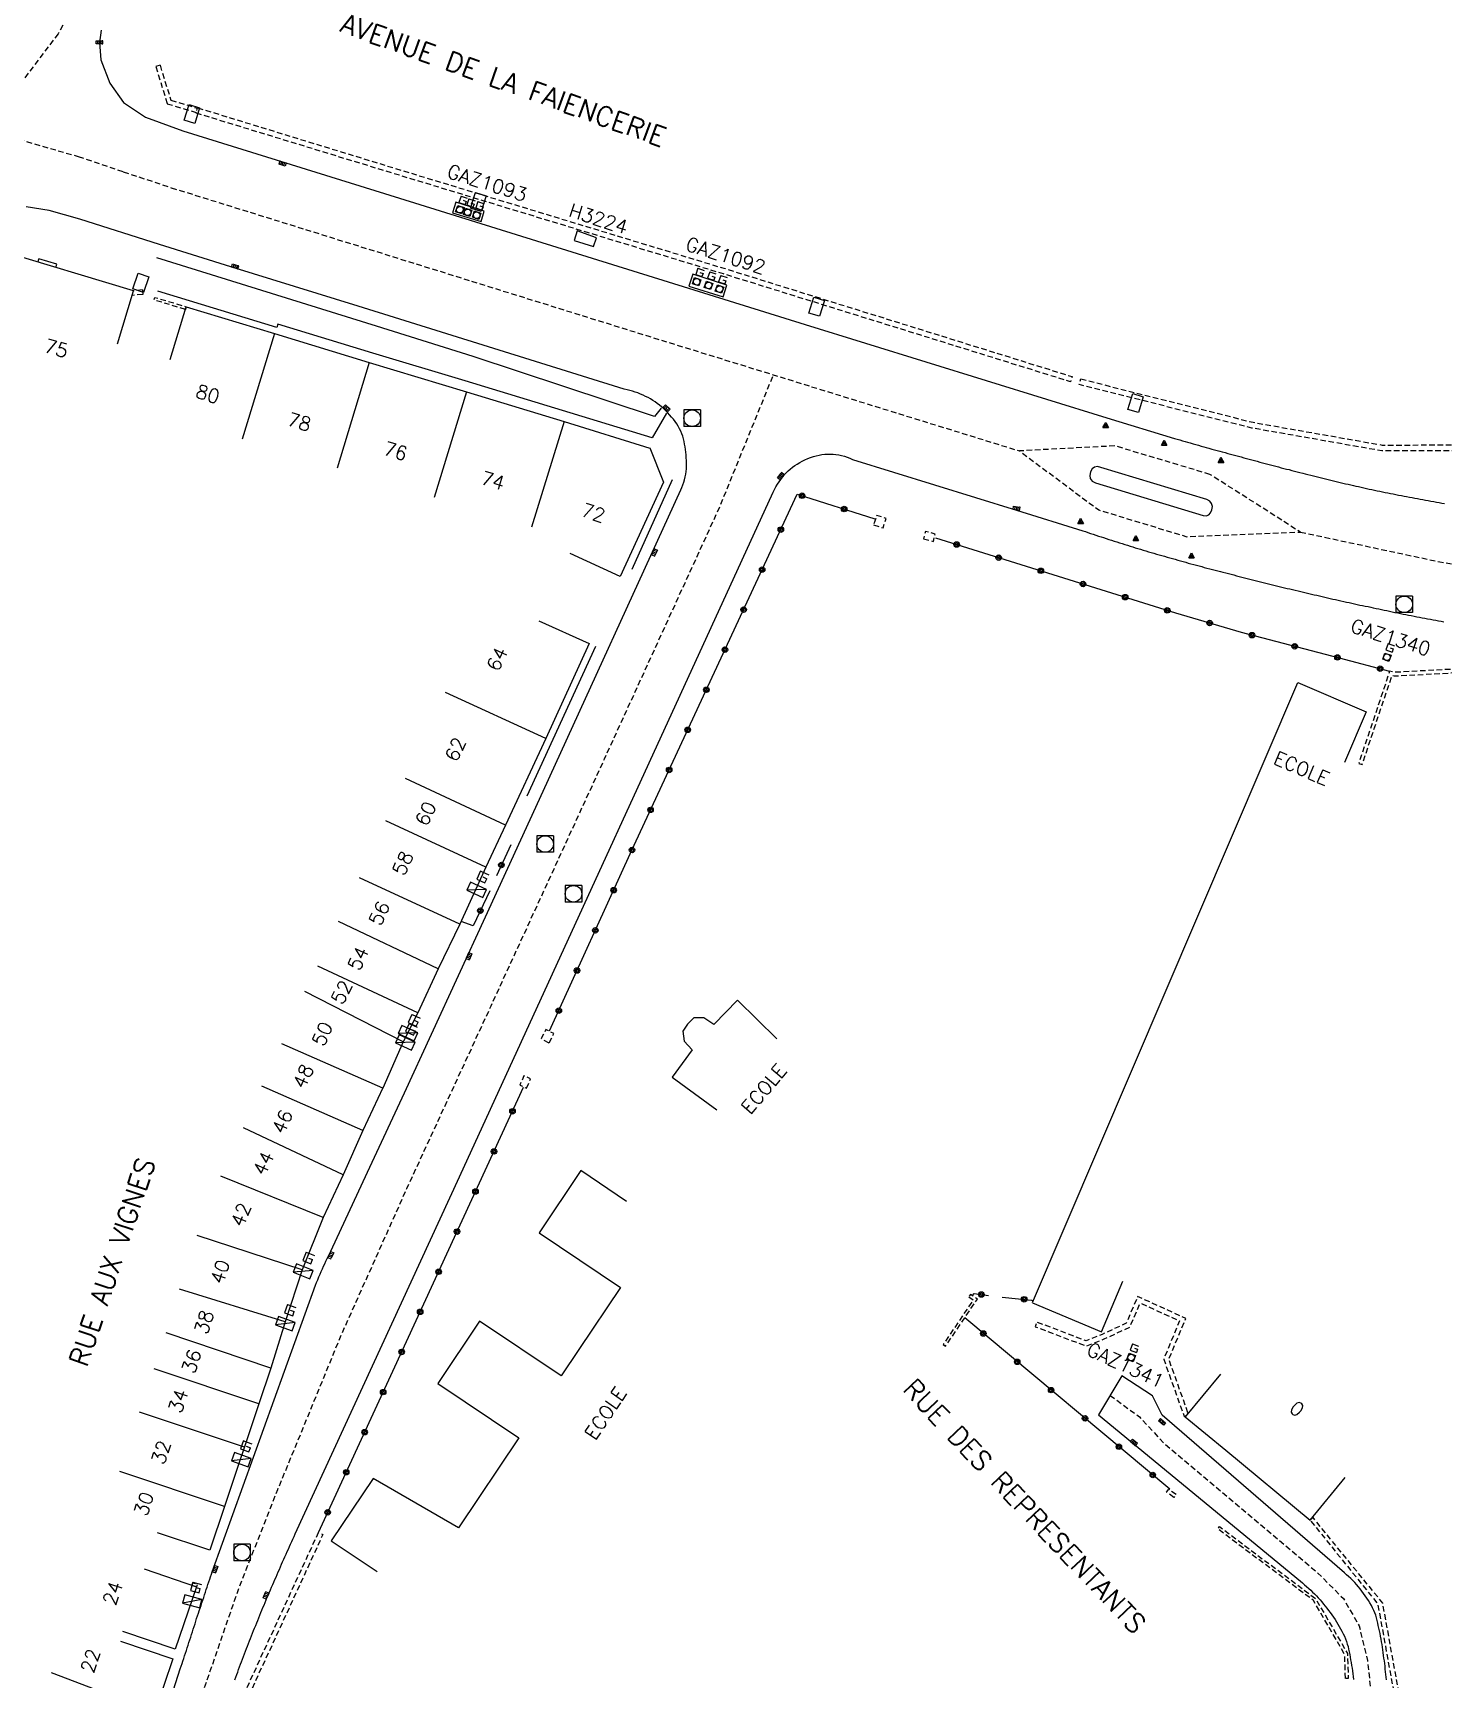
# Model space of a CAD drawing. Header units: millimetres. Extents: x 116000 to 117000, y 126000 to 127000.
# Drawn here: x 116139.2 to 116267, y 126624 to 126773.1 of the extents above; entities that cross this region are included whole.
import ezdxf
from ezdxf.enums import TextEntityAlignment as Align

# ---------------------------------------------------------------- set-up
doc = ezdxf.new("R2010")
doc.units = ezdxf.units.MM
doc.linetypes.add('DASHED', pattern=[0.75, 0.5, -0.25])
doc.layers.get('0').update_dxf_attribs({"linetype": 'CONTINUOUS'})
for name, color, linetype in [('W0001', 6, 'DASHED'), ('W0008', 7, 'CONTINUOUS'), ('W0017', 7, 'CONTINUOUS'), ('W0100', 7, 'CONTINUOUS'), ('W0105', 7, 'CONTINUOUS'), ('W0112', 1, 'DASHED'), ('W0322', 7, 'CONTINUOUS'), ('W0400', 7, 'CONTINUOUS'), ('W0412', 7, 'CONTINUOUS'), ('W0420', 7, 'CONTINUOUS'), ('W0432', 7, 'CONTINUOUS'), ('W0851', 7, 'CONTINUOUS'), ('W0984', 7, 'CONTINUOUS'), ('W0989', 7, 'CONTINUOUS'), ('W0991', 7, 'CONTINUOUS'), ('W1102', 7, 'CONTINUOUS'), ('W1471', 7, 'CONTINUOUS')]:
    doc.layers.add(name, color=color, linetype=linetype)
doc.styles.get("Standard").update_dxf_attribs({"font": 'romans.shx', "width": 0.85})

# ---------------------------------------------------------------- blocks, each defined once
blk = doc.blocks.new('T400')
for p, q in [((-0.15, 0.3), (0.15, 0.3)), ((-0.15, -0.25), (-0.15, 0.3)), ((-0.15, 0.15), (0.15, 0.15)), ((-0.15, 0), (0.15, 0)), ((0.15, 0.3), (0.15, -0.25)), ((-0.15, -0.15), (0.15, -0.15)), ((-0.15, -0.25), (-0.15, -0.3)), ((-0.15, -0.3), (0.15, -0.3)), ((0.15, -0.3), (0.15, -0.25))]:
    blk.add_line(p, q)
blk = doc.blocks.new('T432')
at = {"flags": 128}
for points in [[(-0.4, 2.1), (-0.4, 1.3)], [(-0.39, 2.1), (0.41, 2.1)], [(0, 1.7), (0.4, 1.7)], [(0.4, 1.3), (0.4, 1.7)], [(0.8, 0.8), (-0.8, 0.8)], [(-0.8, 0.8), (-0.8, 0)], [(0.8, 0.8), (-0.8, 0)], [(-0.8, 0), (0.8, 0)], [(-0.4, 1.3), (0.4, 1.3)], [(0.8, 0), (0.8, 0.8)]]:
    blk.add_lwpolyline(points, dxfattribs=at)
blk = doc.blocks.new('T420')
for p, q in [((0.75, 0.75), (-0.75, 0.75)), ((-0.75, 0.75), (-0.75, -0.75)), ((0.75, 0.75), (0.75, -0.75)), ((0.75, -0.75), (-0.75, -0.75))]:
    blk.add_line(p, q)
blk.add_ellipse((0, 0), major_axis=(-0.53, 0.53), ratio=1, start_param=3.926991, end_param=10.210176)
blk = doc.blocks.new('T1471')
at = {"color": 0, "linetype": 'Continuous', "flags": 128}
blk.add_lwpolyline([(-0.75, -0.5), (-0.75, 0.5), (0.75, 0.5), (0.75, -0.5), (-0.75, -0.5)], dxfattribs=at)
blk = doc.blocks.new('T851')
for p, q in [((-0.25, -0.15), (0, 0.32)), ((0, 0.32), (0.25, -0.15)), ((-0.25, -0.15), (0.25, -0.15))]:
    blk.add_line(p, q)
for major_axis in [(-0.106, 0.106), (-0.0354, 0.0354), (-0.0236, 0.0236)]:
    blk.add_ellipse((0, 0), major_axis=major_axis, ratio=1, start_param=3.926991, end_param=10.210176)
blk = doc.blocks.new('t322o')
at = {"color": 0, "linetype": 'Continuous'}
for radius in [0.25, 0.15]:
    blk.add_circle((0, 0), radius, dxfattribs=at)
blk = doc.blocks.new('T412')
for p, q in [((-0.3, 1.2), (0.3, 1.2)), ((-0.3, 1.2), (-0.3, 0.6)), ((-0.3, 0.6), (0.3, 0.6)), ((-0.3, 0.3), (0.3, 0.3)), ((-0.3, -0.3), (-0.3, 0.3)), ((0, 0.9), (0.3, 0.9)), ((0.3, 0.9), (0.3, 0.6)), ((0.3, 0.3), (0.3, -0.3)), ((0.3, -0.3), (-0.3, -0.3))]:
    blk.add_line(p, q)
blk.add_ellipse((0, 0), major_axis=(0.212, 0.212), ratio=1, start_param=5.497787, end_param=11.780972)

msp = doc.modelspace()

# ---------------------------------------------------------------- linework, layer by layer
at = {"layer": 'W0001'}
for points in [[(116044.14, 126801.2), (116054.85, 126795.78), (116072.13, 126787.24), (116089, 126779.82), (116113.68, 126770.77), (116124.94, 126767.21), (116143.33, 126761.92), (116147.4, 126760.54), (116151.75, 126759.09)], [(116145.68, 126780.3), (116141.49, 126773.04), (116125.94, 126752.53)]]:
    msp.add_lwpolyline(points, dxfattribs=at)
at = {"layer": 'W0001', "flags": 128}
for points in [[(116151.75, 126759.09), (116179.72, 126750.39), (116195.02, 126745.63), (116217.58, 126738.65), (116228.59, 126735.25)], [(116124.21, 126567.39), (116137.74, 126590.53), (116144.72, 126602.64), (116148.82, 126609.69), (116153.08, 126618.35), (116157.88, 126632.24), (116161.41, 126641.18), (116167.16, 126655.18), (116173.1, 126668.44), (116180.73, 126684.99), (116191, 126707.35), (116201.49, 126730.29), (116206.3, 126742.14)], [(116254.04, 126727.9), (116266.67, 126725.2), (116276.72, 126723.64), (116290.17, 126721.96), (116306.96, 126719.88), (116316.72, 126718.41), (116324.09, 126716.74)], [(116236.8, 126649.69), (116239.46, 126647.75), (116241.65, 126645.39), (116255.63, 126633.6), (116257.94, 126631.28), (116259.37, 126628.81), (116260.12, 126625.68), (116260.48, 126622.28), (116260.64, 126619.52), (116260.43, 126617), (116260.02, 126610.54), (116260.54, 126606.35), (116261.88, 126599.78), (116260.36, 126596.73), (116257.49, 126592.44), (116254.8, 126587.19), (116240.86, 126561.45), (116230.31, 126541.97), (116217.11, 126517.53)]]:
    msp.add_lwpolyline(points, dxfattribs=at)
msp.add_lwpolyline([(116245.85, 126733.12), (116237.25, 126735.7), (116228.59, 126735.25), (116235.77, 126729.9), (116243.74, 126727.48), (116254.04, 126727.9)], close=True, dxfattribs=at)
at = {"layer": 'W0008'}
for points in [[(116145.39, 126773.35), (116145.24, 126772.26), (116145.38, 126770.68), (116146.17, 126768.57), (116147.41, 126766.8), (116149.43, 126765.48), (116152.8, 126764.23)], [(116150.69, 126753.96), (116143.46, 126756.24), (116140.68, 126757.04), (116138.6, 126757.35)]]:
    msp.add_lwpolyline(points, dxfattribs=at)
at = {"layer": 'W0008', "flags": 128}
for points in [[(116152.8, 126764.23), (116172.43, 126758.14), (116209.19, 126746.7), (116236.51, 126738.25), (116242.63, 126736.38), (116242.87, 126736.31), (116243.11, 126736.24), (116243.35, 126736.17), (116243.59, 126736.1), (116243.83, 126736.04), (116244.07, 126735.97), (116244.32, 126735.9), (116244.56, 126735.83), (116244.8, 126735.76), (116245.04, 126735.69), (116245.28, 126735.63), (116245.52, 126735.56), (116245.76, 126735.49), (116246.01, 126735.42), (116246.25, 126735.36), (116246.49, 126735.29), (116246.73, 126735.22), (116246.97, 126735.16), (116247.22, 126735.09), (116247.46, 126735.02), (116247.7, 126734.96), (116247.94, 126734.89), (116248.18, 126734.83), (116248.43, 126734.76), (116248.67, 126734.7), (116248.91, 126734.63), (116249.15, 126734.57), (116249.39, 126734.5), (116249.64, 126734.44), (116249.88, 126734.37), (116250.12, 126734.31), (116250.36, 126734.24), (116250.61, 126734.18), (116250.85, 126734.11), (116251.09, 126734.05), (116251.33, 126733.99), (116251.58, 126733.92), (116251.82, 126733.86), (116252.06, 126733.8), (116252.3, 126733.73), (116252.55, 126733.67), (116252.79, 126733.61), (116253.03, 126733.55), (116253.28, 126733.48), (116253.52, 126733.42), (116253.76, 126733.36), (116254, 126733.3), (116254.25, 126733.24), (116254.49, 126733.18), (116254.73, 126733.12), (116254.98, 126733.05), (116255.22, 126732.99), (116255.46, 126732.93), (116255.71, 126732.87), (116255.95, 126732.81), (116256.19, 126732.75), (116256.44, 126732.69), (116256.68, 126732.63), (116256.93, 126732.57), (116257.17, 126732.51), (116257.41, 126732.45), (116257.65, 126732.4), (116257.89, 126732.34), (116258.13, 126732.28), (116258.37, 126732.23), (116258.6, 126732.17), (116258.84, 126732.12), (116259.08, 126732.06), (116259.32, 126732.01), (116259.56, 126731.95), (116259.8, 126731.9), (116260.04, 126731.85), (116260.28, 126731.79), (116260.52, 126731.74), (116260.77, 126731.69), (116261.01, 126731.64), (116261.25, 126731.59), (116261.49, 126731.54), (116261.73, 126731.49), (116261.97, 126731.44), (116262.21, 126731.39), (116262.45, 126731.35), (116262.7, 126731.3), (116262.94, 126731.25), (116263.19, 126731.21), (116263.43, 126731.16), (116263.67, 126731.11), (116263.92, 126731.07), (116264.16, 126731.02), (116264.41, 126730.97), (116264.65, 126730.93), (116264.9, 126730.88), (116265.14, 126730.84), (116265.38, 126730.79), (116265.63, 126730.75), (116265.87, 126730.7), (116266.12, 126730.66), (116266.36, 126730.61), (116266.61, 126730.57), (116266.85, 126730.52), (116267.1, 126730.48)], [(116150.7, 126619.11), (116152.57, 126624.91), (116152.65, 126625.15), (116152.73, 126625.39), (116152.8, 126625.63), (116152.88, 126625.87), (116152.96, 126626.11), (116153.04, 126626.35), (116153.12, 126626.59), (116153.19, 126626.83), (116153.27, 126627.07), (116153.35, 126627.31), (116153.43, 126627.55), (116153.51, 126627.79), (116153.58, 126628.03), (116153.66, 126628.27), (116153.74, 126628.51), (116153.82, 126628.75), (116153.9, 126628.99), (116153.98, 126629.23), (116154.05, 126629.47), (116154.13, 126629.71), (116154.21, 126629.95), (116154.29, 126630.19), (116154.37, 126630.43), (116154.45, 126630.67), (116154.53, 126630.91), (116154.61, 126631.15), (116154.69, 126631.39), (116154.76, 126631.63), (116154.84, 126631.87), (116154.92, 126632.1), (116155, 126632.33), (116155.07, 126632.56), (116155.15, 126632.79), (116155.23, 126633.03), (116155.31, 126633.26), (116155.38, 126633.49), (116155.46, 126633.72), (116164.82, 126659.67), (116164.92, 126659.92), (116165.02, 126660.17), (116165.13, 126660.42), (116165.23, 126660.67), (116165.34, 126660.92), (116165.45, 126661.16), (116165.55, 126661.39), (116165.65, 126661.62), (116165.76, 126661.85), (116165.87, 126662.08), (116165.98, 126662.3), (116169.73, 126670.36), (116172.87, 126677.1), (116180.21, 126693.04), (116185.44, 126704.42), (116197.9, 126731.71), (116198, 126731.94), (116198.1, 126732.17), (116198.18, 126732.41), (116198.25, 126732.64), (116198.31, 126732.89), (116198.36, 126733.13), (116198.39, 126733.38), (116198.42, 126733.63), (116198.43, 126733.88), (116198.43, 126734.13), (116198.42, 126734.38), (116198.41, 126734.63), (116198.39, 126734.88), (116198.37, 126735.13), (116198.34, 126735.38), (116198.3, 126735.62), (116198.26, 126735.86), (116198.21, 126736.1), (116198.15, 126736.34), (116198.08, 126736.57), (116198, 126736.8), (116197.9, 126737.03), (116197.8, 126737.26), (116197.68, 126737.48), (116197.54, 126737.69), (116197.4, 126737.91), (116197.24, 126738.12), (116197.07, 126738.32), (116196.9, 126738.52), (116196.73, 126738.71), (116196.55, 126738.89), (116196.36, 126739.06), (116196.17, 126739.23), (116195.98, 126739.39), (116195.78, 126739.54), (116195.58, 126739.69), (116195.37, 126739.83), (116195.16, 126739.96), (116194.94, 126740.08), (116194.72, 126740.19), (116194.49, 126740.3), (116194.26, 126740.4), (116194.03, 126740.5), (116193.79, 126740.58), (116193.54, 126740.66), (116193.29, 126740.73), (116193.04, 126740.79), (116192.78, 126740.85), (116168.67, 126748.35), (116157.14, 126751.93), (116150.69, 126753.96)], [(116196.12, 126739.12), (116195.54, 126738.38), (116179.1, 126743.79), (116170.34, 126746.56), (116150.43, 126752.73)], [(116157.5, 126623.93), (116157.59, 126624.16), (116157.68, 126624.4), (116157.77, 126624.63), (116157.85, 126624.87), (116157.94, 126625.1), (116158.03, 126625.34), (116158.12, 126625.57), (116158.21, 126625.81), (116158.3, 126626.04), (116158.39, 126626.28), (116158.48, 126626.51), (116158.57, 126626.75), (116158.66, 126626.98), (116158.75, 126627.21), (116158.84, 126627.45), (116158.93, 126627.68), (116159.02, 126627.91), (116159.12, 126628.15), (116159.21, 126628.38), (116159.3, 126628.61), (116159.4, 126628.85), (116159.49, 126629.08), (116159.58, 126629.31), (116159.68, 126629.54), (116159.77, 126629.78), (116159.87, 126630.01), (116159.96, 126630.24), (116160.06, 126630.47), (116160.16, 126630.7), (116160.25, 126630.94), (116160.35, 126631.17), (116160.45, 126631.4), (116160.54, 126631.63), (116160.64, 126631.86), (116160.74, 126632.09), (116160.84, 126632.32), (116160.94, 126632.55), (116161.04, 126632.78), (116161.14, 126633.01), (116161.24, 126633.24), (116161.34, 126633.47), (116161.44, 126633.7), (116161.54, 126633.93), (116161.64, 126634.16), (116161.74, 126634.39), (116161.84, 126634.62), (116161.94, 126634.85), (116162.05, 126635.08), (116162.15, 126635.31), (116162.25, 126635.54), (116162.36, 126635.77), (116162.46, 126636), (116162.56, 126636.22), (116162.67, 126636.45), (116162.77, 126636.68), (116162.88, 126636.91), (116162.98, 126637.14), (116177.85, 126669.48), (116206.28, 126731.51), (116206.4, 126731.76), (116206.53, 126732), (116206.66, 126732.23), (116206.81, 126732.45), (116206.96, 126732.67), (116207.12, 126732.87), (116207.28, 126733.07), (116207.46, 126733.26), (116207.64, 126733.43), (116207.83, 126733.6), (116208.03, 126733.77), (116208.24, 126733.92), (116208.46, 126734.06), (116208.68, 126734.2), (116208.92, 126734.32), (116209.16, 126734.44), (116209.41, 126734.55), (116209.66, 126734.65), (116209.92, 126734.74), (116210.18, 126734.81), (116210.44, 126734.87), (116210.7, 126734.92), (116210.95, 126734.95), (116211.21, 126734.96), (116211.46, 126734.96), (116211.72, 126734.95), (116211.97, 126734.93), (116212.22, 126734.88), (116212.48, 126734.83), (116212.73, 126734.76), (116212.98, 126734.68), (116213.23, 126734.58), (116213.48, 126734.47), (116228.31, 126729.89), (116234.32, 126728.02), (116234.56, 126727.94), (116234.79, 126727.86), (116235.03, 126727.78), (116235.27, 126727.7), (116235.51, 126727.62), (116235.74, 126727.54), (116235.98, 126727.46), (116236.22, 126727.39), (116236.46, 126727.31), (116236.7, 126727.23), (116236.94, 126727.16), (116237.17, 126727.08), (116237.41, 126727), (116237.65, 126726.93), (116237.89, 126726.85), (116238.13, 126726.78), (116238.37, 126726.7), (116238.61, 126726.63), (116238.85, 126726.56), (116239.08, 126726.48), (116239.32, 126726.41), (116239.56, 126726.34), (116239.8, 126726.27), (116240.04, 126726.19), (116240.28, 126726.12), (116240.52, 126726.05), (116240.76, 126725.98), (116241, 126725.91), (116241.24, 126725.84), (116241.48, 126725.77), (116241.72, 126725.7), (116241.96, 126725.63), (116242.21, 126725.56), (116242.45, 126725.49), (116242.69, 126725.43), (116242.93, 126725.36), (116243.17, 126725.29), (116243.41, 126725.23), (116243.65, 126725.16), (116243.89, 126725.09), (116244.13, 126725.03), (116244.38, 126724.96), (116244.62, 126724.9), (116244.86, 126724.83), (116245.1, 126724.77), (116245.34, 126724.7), (116245.58, 126724.64), (116245.83, 126724.57), (116246.07, 126724.51), (116246.31, 126724.45), (116246.55, 126724.38), (116246.79, 126724.32), (116247.03, 126724.26), (116247.28, 126724.19), (116247.52, 126724.13), (116247.76, 126724.07), (116248, 126724.01), (116248.24, 126723.94), (116248.49, 126723.88), (116248.73, 126723.82), (116248.97, 126723.76), (116249.21, 126723.7), (116249.46, 126723.63), (116249.7, 126723.57), (116249.94, 126723.51), (116250.18, 126723.45), (116250.43, 126723.39), (116250.67, 126723.33), (116250.91, 126723.27), (116251.15, 126723.21), (116251.4, 126723.15), (116251.64, 126723.09), (116251.88, 126723.03), (116252.12, 126722.97), (116252.37, 126722.91), (116252.61, 126722.86), (116252.85, 126722.8), (116253.1, 126722.74), (116253.34, 126722.68), (116253.58, 126722.62), (116253.83, 126722.56), (116254.07, 126722.51), (116254.31, 126722.45), (116254.56, 126722.39), (116254.8, 126722.34), (116255.04, 126722.28), (116255.29, 126722.22), (116255.53, 126722.17), (116255.77, 126722.11), (116256.02, 126722.05), (116256.26, 126722), (116256.5, 126721.94), (116256.75, 126721.89), (116256.99, 126721.83), (116257.23, 126721.78), (116257.48, 126721.72), (116257.72, 126721.67), (116257.97, 126721.61), (116258.21, 126721.56), (116258.45, 126721.51), (116258.7, 126721.45), (116258.94, 126721.4), (116259.19, 126721.35), (116259.43, 126721.29), (116259.68, 126721.24), (116259.92, 126721.19), (116260.17, 126721.14), (116260.41, 126721.08), (116260.65, 126721.03), (116260.9, 126720.98), (116261.14, 126720.93), (116261.39, 126720.88), (116261.63, 126720.83), (116261.88, 126720.78), (116262.12, 126720.72), (116262.37, 126720.67), (116262.61, 126720.62), (116262.86, 126720.57), (116263.1, 126720.52), (116263.35, 126720.47), (116263.6, 126720.43), (116263.84, 126720.38), (116264.09, 126720.33), (116264.34, 126720.28), (116264.58, 126720.23), (116264.83, 126720.18), (116265.08, 126720.14), (116265.32, 126720.09), (116265.57, 126720.04), (116265.82, 126720), (116266.06, 126719.95), (116266.31, 126719.91), (116266.56, 126719.86), (116266.8, 126719.82), (116267.05, 126719.77)], [(116261.84, 126623.91), (116261.81, 126624.16), (116261.79, 126624.41), (116261.76, 126624.65), (116261.73, 126624.9), (116261.71, 126625.15), (116261.68, 126625.4), (116261.65, 126625.65), (116261.61, 126625.89), (116261.58, 126626.14), (116261.55, 126626.39), (116261.51, 126626.64), (116261.47, 126626.88), (116261.44, 126627.13), (116261.39, 126627.38), (116261.35, 126627.62), (116261.31, 126627.87), (116261.26, 126628.11), (116261.21, 126628.36), (116261.15, 126628.6), (116261.1, 126628.84), (116261.05, 126629.07), (116260.99, 126629.31), (116260.94, 126629.54), (116260.87, 126629.77), (116260.79, 126630), (116260.7, 126630.22), (116260.59, 126630.44), (116260.47, 126630.67), (116260.34, 126630.89), (116260.21, 126631.11), (116260.07, 126631.33), (116259.92, 126631.54), (116259.77, 126631.75), (116259.62, 126631.95), (116259.46, 126632.16), (116259.3, 126632.35), (116259.13, 126632.55), (116258.96, 126632.74), (116258.78, 126632.92), (116258.6, 126633.1), (116258.41, 126633.28), (116258.22, 126633.45), (116258.03, 126633.62), (116241.51, 126647.89), (116240.65, 126649.66), (116237.86, 126651.45), (116235.75, 126647.93), (116254.05, 126632.85), (116254.24, 126632.7), (116254.43, 126632.54), (116254.61, 126632.38), (116254.8, 126632.21), (116254.98, 126632.05), (116255.15, 126631.88), (116255.32, 126631.71), (116255.5, 126631.53), (116255.66, 126631.35), (116255.83, 126631.17), (116255.99, 126630.98), (116256.14, 126630.79), (116256.3, 126630.6), (116256.45, 126630.41), (116256.6, 126630.21), (116256.75, 126630.01), (116256.9, 126629.8), (116257.04, 126629.6), (116257.18, 126629.39), (116257.31, 126629.18), (116257.44, 126628.97), (116257.57, 126628.76), (116257.69, 126628.54), (116257.81, 126628.32), (116257.92, 126628.09), (116258.03, 126627.87), (116258.13, 126627.64), (116258.22, 126627.41), (116258.29, 126627.17), (116258.36, 126626.94), (116258.41, 126626.7), (116258.46, 126626.46), (116258.51, 126626.22), (116258.55, 126625.98), (116258.59, 126625.74), (116258.64, 126625.49), (116258.68, 126625.23), (116258.72, 126624.98), (116258.75, 126624.73), (116258.78, 126624.48), (116258.82, 126624.22), (116258.84, 126623.97)]]:
    msp.add_lwpolyline(points, dxfattribs=at)
for points in [[(116180.1, 126756.97), (116177.54, 126757.78), (116177.24, 126756.83), (116179.82, 126756.04)], [(116202.07, 126750.26), (116199, 126751.26), (116198.64, 126750.16), (116201.76, 126749.2)], [(116245.51, 126729.38), (116245.74, 126729.46), (116245.91, 126729.64), (116246.03, 126729.9), (116246.07, 126730.22), (116246, 126730.49), (116245.83, 126730.7), (116245.56, 126730.86), (116235.97, 126733.76), (116235.66, 126733.84), (116235.4, 126733.79), (116235.19, 126733.63), (116235.03, 126733.35), (116234.96, 126733.02), (116235, 126732.74), (116235.18, 126732.52), (116235.47, 126732.35), (116245.22, 126729.39)]]:
    msp.add_lwpolyline(points, close=True, dxfattribs=at)
at = {"layer": 'W0017', "flags": 128}
for points in [[(116196.62, 126738.66), (116195.32, 126736.42), (116178.39, 126741.61), (116170.01, 126744.11), (116161.4, 126746.72), (116161.3, 126746.44), (116150.53, 126749.73)], [(116193.49, 126724.54), (116197.15, 126732.65)], [(116190.19, 126717.54), (116183.95, 126703.96)]]:
    msp.add_lwpolyline(points, dxfattribs=at)
at = {"layer": 'W0100', "flags": 128}
msp.add_lwpolyline([(116189.99, 126753.76), (116190.27, 126754.56), (116188.52, 126755.17), (116188.25, 126754.32)], close=True, dxfattribs=at)
at = {"layer": 'W0100'}
msp.add_lwpolyline([(116146.89, 126744.96), (116148.33, 126749.74), (116136.08, 126753.42)], dxfattribs=at)
at = {"layer": 'W0100', "flags": 128}
for points in [[(116151.66, 126743.52), (116153.11, 126748.31), (116161.09, 126745.88), (116169.68, 126743.27), (116178.49, 126740.61), (116187.34, 126737.9), (116195.11, 126735.51), (116195.11, 126735.52), (116196.34, 126732.42), (116192.43, 126723.88), (116187.89, 126725.96)], [(116185.05, 126719.87), (116189.6, 126717.79), (116185.67, 126709.2), (116182.04, 126701.36), (116180.26, 126697.53), (116177.88, 126692.39), (116175.94, 126688.32), (116174.09, 126684.34), (116172.76, 126681.72), (116170.92, 126677.53), (116170.93, 126677.54), (116169.1, 126673.68), (116167.33, 126669.66), (116165.51, 126665.8), (116163.6, 126661.07), (116163.6, 126661.07), (116162.06, 126656.35), (116160.76, 126652.17), (116159.68, 126648.94), (116156.57, 126639.63), (116155.25, 126635.66), (116150.51, 126637.24)], [(116229.77, 126658.1), (116253.82, 126714.26), (116260.01, 126711.61), (116258.03, 126707.01)], [(116206.61, 126681.98), (116203.05, 126685.48), (116200.9, 126683.3), (116200, 126683.89), (116199.09, 126683.88), (116198.52, 126683.33), (116198.08, 126682.69), (116198.21, 126681.78), (116198.95, 126681), (116197.14, 126678.51), (116201.19, 126675.57)], [(116193, 126667.27), (116188.85, 126670.06), (116185.07, 126664.43), (116192.45, 126659.47), (116188.67, 126653.85), (116187.06, 126651.46), (116179.68, 126656.42), (116175.89, 126650.78), (116183.25, 126645.84), (116177.78, 126637.7), (116170.03, 126642.16), (116166.24, 126636.53), (116170.39, 126633.73)], [(116229.78, 126658.08), (116236.03, 126655.44), (116237.97, 126660.05)], [(116246.79, 126651.61), (116243.61, 126647.75), (116247.29, 126644.73), (116254.92, 126638.4), (116258.11, 126642.25)], [(116149.3, 126633.97), (116154.03, 126632.35), (116152.1, 126626.69), (116147.37, 126628.31)], [(116147.14, 126627.43), (116151.88, 126625.84), (116150.26, 126621.01), (116148.4, 126616.09), (116147.08, 126616.62), (116142.87, 126609.24), (116138.53, 126611.72)]]:
    msp.add_lwpolyline(points, dxfattribs=at)
at = {"layer": 'W0105'}
for p, q in [((116139.68, 126752.34), (116139.76, 126752.64)), ((116141.37, 126752.16), (116139.76, 126752.64)), ((116141.28, 126751.86), (116141.37, 126752.16))]:
    msp.add_line(p, q, dxfattribs=at)
at = {"layer": 'W0112'}
for p, q in [((116150.73, 126770.18), (116150.35, 126770.07)), ((116149.17, 126749.43), (116148.21, 126749.33)), ((116149.13, 126749.83), (116148.33, 126749.75)), ((116149.13, 126749.83), (116149.17, 126749.43))]:
    msp.add_line(p, q, dxfattribs=at)
for points in [[(116150.35, 126770.07), (116151.39, 126766.7), (116154.01, 126765.9)], [(116150.73, 126770.18), (116151.71, 126767.02), (116154.13, 126766.29)]]:
    msp.add_lwpolyline(points, dxfattribs=at)
at = {"layer": 'W0112', "flags": 128}
for points in [[(116154.14, 126766.33), (116172.02, 126760.85), (116201.93, 126751.76), (116233.37, 126741.98), (116233.22, 126741.51), (116201.78, 126751.28), (116171.88, 126760.38), (116153.99, 126765.85)], [(116153.04, 126748.07), (116150.2, 126748.92), (116150.27, 126749.16), (116153.11, 126748.31)], [(116234.14, 126741.77), (116249.75, 126737.84), (116261.46, 126735.78), (116280.98, 126735.81), (116280.98, 126735.28), (116261.42, 126735.25), (116249.64, 126737.32), (116234.01, 126741.25)], [(116215.38, 126728.56), (116216.23, 126728.27), (116216.52, 126729.12), (116215.67, 126729.41)], [(116219.89, 126727.28), (116220.79, 126727.05), (116220.97, 126727.72), (116220.07, 126727.96)], [(116185.98, 126681.63), (116186.42, 126682.46), (116185.69, 126682.84), (116185.25, 126682.01)], [(116183.93, 126677.53), (116184.3, 126678.37), (116183.7, 126678.64), (116183.33, 126677.8)], [(116224, 126658.62), (116224.41, 126658.35), (116221.68, 126654.3), (116221.9, 126654.15), (116224.78, 126658.42), (116224.15, 126658.84)], [(116243.86, 126648.11), (116242.13, 126652.96), (116243.66, 126656.66), (116239.3, 126658.65), (116238.27, 126656.23), (116236.09, 126655.22), (116234.62, 126654.64), (116230.17, 126656.33), (116230.02, 126655.91), (116234.62, 126654.17), (116236.27, 126654.81), (116238.61, 126655.9), (116239.53, 126658.06), (116243.09, 126656.44), (116241.66, 126652.97), (116243.5, 126647.82), (116243.61, 126647.75)], [(116242.58, 126640.45), (116241.91, 126640.92), (116242.11, 126641.21), (116242.78, 126640.74)], [(116264.81, 126609.75), (116263.29, 126610.69), (116263.13, 126610.81), (116262.98, 126610.93), (116262.84, 126611.07), (116262.71, 126611.22), (116262.6, 126611.38), (116262.5, 126611.55), (116262.39, 126611.8), (116262.47, 126611.82), (116263.04, 126622.38), (116261.5, 126630.88), (116255.19, 126638.62), (116254.92, 126638.4), (116261.05, 126630.8), (116262.58, 126622.35), (116262.04, 126612.2), (116261.89, 126612.17), (116261.93, 126611.56), (116262, 126611.56), (116262.09, 126611.34), (116262.21, 126611.13), (116262.35, 126610.94), (116262.5, 126610.76), (116262.67, 126610.6), (116262.84, 126610.45), (116263.03, 126610.31), (116264.57, 126609.36)], [(116258.13, 126624.05), (116258.05, 126626.24), (116255.23, 126631.11), (116246.56, 126637.59), (116246.71, 126637.8), (116255.42, 126631.29), (116258.31, 126626.31), (116258.38, 126624.06)], [(116153.62, 126632.47), (116153.69, 126632.71), (116154.11, 126632.59), (116154.04, 126632.35)]]:
    msp.add_lwpolyline(points, close=True, dxfattribs=at)
for points in [[(116269.13, 126715.54), (116262.57, 126715.19), (116262.13, 126715.29), (116259.33, 126706.94), (116259.64, 126706.84), (116262.35, 126714.91), (116262.55, 126714.86), (116269.09, 126715.21)], [(116158.62, 126623.24), (116165.09, 126637.28), (116165.49, 126637.1), (116159.05, 126623.11)]]:
    msp.add_lwpolyline(points, dxfattribs=at)
at = {"layer": 'W0322', "flags": 128}
for points in [[(116186.03, 126682.72), (116193.48, 126699.08), (116208.46, 126731.33), (116215.49, 126729.1)], [(116220.99, 126727.37), (116242.73, 126720.57), (116248.67, 126718.82), (116257.55, 126716.51), (116262.12, 126715.3)], [(116182.5, 126699.55), (116181.2, 126696.75)], [(116180.6, 126695.41), (116179.1, 126692.22), (116178.01, 126692.61)], [(116165.09, 126637.28), (116174.12, 126656.86), (116183.66, 126677.61)], [(116224.34, 126658.74), (116224.48, 126658.91), (116225.8, 126658.74)], [(116227.03, 126658.59), (116229.68, 126658.33), (116229.81, 126658.25)], [(116242.21, 126641.19), (116223.64, 126656.71)]]:
    msp.add_lwpolyline(points, dxfattribs=at)
at = {"layer": 'W1102', "flags": 128}
for points in [[(116161.09, 126745.88), (116158.18, 126736.32)], [(116169.68, 126743.27), (116166.79, 126733.7)], [(116178.49, 126740.61), (116175.57, 126731.04)], [(116187.34, 126737.9), (116184.4, 126728.35)], [(116185.67, 126709.2), (116176.58, 126713.36)], [(116182.04, 126701.36), (116172.96, 126705.56)], [(116180.26, 126697.53), (116171.19, 126701.74)], [(116177.88, 126692.39), (116168.8, 126696.59)], [(116175.94, 126688.32), (116166.91, 126692.61)], [(116174.09, 126684.34), (116165.02, 126688.56)], [(116172.76, 126681.72), (116163.85, 126686.27)], [(116170.92, 126677.53), (116161.76, 126681.54)], [(116169.1, 126673.68), (116159.95, 126677.71)], [(116167.33, 126669.66), (116158.29, 126673.94)], [(116165.51, 126665.8), (116156.23, 126669.54)], [(116163.6, 126661.07), (116154.1, 126664.18)], [(116162.06, 126656.35), (116152.5, 126659.3)], [(116160.76, 126652.17), (116151.28, 126655.35)], [(116159.68, 126648.94), (116150.2, 126652.1)], [(116158.37, 126645.01), (116148.88, 126648.18)], [(116156.57, 126639.63), (116147.09, 126642.8)], [(116150.26, 126621.01), (116140.91, 126624.55)]]:
    msp.add_lwpolyline(points, dxfattribs=at)

# ---------------------------------------------------------------- block references
at = {"layer": 'W0322'}
for p, rotation in [((116208.9, 126731.19), 342.4318986083048), ((116212.71, 126729.98), 342.4318986083048), ((116206.97, 126728.12), 65.08673637222151), ((116222.9, 126726.77), 342.6380948935403), ((116226.71, 126725.58), 342.6380948935403), ((116205.28, 126724.49), 65.08673637222151), ((116230.53, 126724.39), 342.6380948935403), ((116234.35, 126723.19), 342.6380948935403), ((116238.17, 126722), 342.6380948935403), ((116203.6, 126720.87), 65.08673637222151), ((116241.98, 126720.8), 342.6380948935403), ((116245.82, 126719.66), 343.5790065853047), ((116201.91, 126717.24), 65.08673637222151), ((116249.66, 126718.56), 345.3841559011336), ((116253.53, 126717.55), 345.3841559011336), ((116257.4, 126716.54), 345.3841559011336), ((116261.27, 126715.52), 345.2141664788892), ((116200.23, 126713.61), 65.08673637222151), ((116198.54, 126709.98), 65.08673637222151), ((116196.86, 126706.35), 65.08673637222151), ((116195.17, 126702.73), 65.08673637222151), ((116181.66, 126697.74), 244.9710925275848), ((116193.49, 126699.1), 65.08673637222151), ((116191.83, 126695.46), 65.51001737423059), ((116179.75, 126693.6), 244.8264691817738), ((116190.17, 126691.82), 65.51001737423059), ((116188.51, 126688.18), 65.51001737423059), ((116186.86, 126684.54), 65.51001737423059), ((116182.66, 126675.43), 65.29591500929085), ((116180.99, 126671.79), 65.29591500929085), ((116179.31, 126668.16), 65.29591500929085), ((116177.64, 126664.53), 65.29591500929085), ((116175.97, 126660.89), 65.29591500929085), ((116229.02, 126658.4), 354.4387732290875), ((116174.3, 126657.26), 65.29591500929085), ((116225.32, 126655.3), 140.1258874701774), ((116172.62, 126653.63), 65.24127220033105), ((116228.39, 126652.73), 140.1258874701774), ((116231.46, 126650.17), 140.1258874701774), ((116170.95, 126649.99), 65.24127220033105), ((116234.53, 126647.61), 140.1258874701774), ((116169.27, 126646.36), 65.24127220033105), ((116237.6, 126645.04), 140.1258874701774), ((116167.6, 126642.73), 65.24127220033105), ((116240.67, 126642.48), 140.1258874701774), ((116165.92, 126639.1), 65.24127220033105)]:
    msp.add_blockref('t322o', p, dxfattribs=dict(at, rotation=rotation))
msp.add_blockref('t322o', (116225.14, 126658.83), dxfattribs=at)
at = {"layer": 'W0400'}
for p, rotation in [((116145.24, 126772.26), 90), ((116161.82, 126761.29), 252.7798667871469), ((116157.55, 126751.96), 72.74006414111867), ((116196.63, 126739.12), 46.55784859609012), ((116206.97, 126732.95), 142.2291775895766), ((116228.33, 126730.04), 81.79873660784284), ((116195.54, 126726.05), 335.4706532391808), ((116178.73, 126689.48), 335.2665033266418), ((116166.2, 126662.4), 335.0448312893708), ((116241.5, 126647.3), 229.1853454433869), ((116238.96, 126645.43), 50.5033499844771), ((116155.74, 126633.95), 340.1734530040014), ((116160.34, 126631.57), 157.1433952682262)]:
    msp.add_blockref('T400', p, dxfattribs=dict(at, rotation=rotation))
at = {"layer": 'W0412', "rotation": 340.8564412671252}
for p in [(116177.89, 126757.1), (116178.6, 126756.86), (116179.42, 126756.6), (116199.35, 126750.57), (116200.42, 126750.24), (116201.42, 126749.91), (116261.88, 126716.56), (116238.71, 126653.12)]:
    msp.add_blockref('T412', p, dxfattribs=at)
at = {"layer": 'W0420'}
for p in [(116198.94, 126738.21), (116263.45, 126721.35), (116185.62, 126699.64), (116188.19, 126695.13), (116158.16, 126635.46)]:
    msp.add_blockref('T420', p, dxfattribs=at)
at = {"layer": 'W0432'}
for p, rotation in [((116179.26, 126695.12), 335.303878358606), ((116172.79, 126681.3), 335.2665033247785), ((116173.04, 126682.13), 335.2665033247785), ((116163.55, 126660.56), 338.0235462219054), ((116161.94, 126655.82), 340.1734530047858), ((116157.96, 126643.48), 340.1734530047858), ((116153.55, 126630.65), 345.0454038688739)]:
    msp.add_blockref('T432', p, dxfattribs=dict(at, rotation=rotation))
at = {"layer": 'W0851'}
for p in [(116236.41, 126737.51), (116241.7, 126735.91), (116246.85, 126734.35), (116234.13, 126728.83), (116239.14, 126727.27), (116244.18, 126725.7)]:
    msp.add_blockref('T851', p, dxfattribs=at)
at = {"layer": 'W1471'}
for p, rotation in [((116153.62, 126765.77), 252.7798667863505), ((116179.56, 126757.79), 252.4384680859854), ((116148.99, 126750.47), 71.169710382827), ((116210.22, 126748.31), 252.8069547229054), ((116239.11, 126739.58), 253.042710349526)]:
    msp.add_blockref('T1471', p, dxfattribs=dict(at, rotation=rotation))

# ---------------------------------------------------------------- texts
at = {"layer": 'W0984'}
for s, rotation, p in [('GAZ1093', 342.4385, (116180.37, 126759.52)), ('H3224', 342.3705, (116190.45, 126756.28)), ('GAZ1092', 342.4385, (116201.98, 126752.94)), ('GAZ1340', 342.4385, (116262.22, 126718.35)), ('ECOLE', 336.7776, (116254.15, 126706.5)), ('ECOLE', 49.7239, (116205.44, 126677.47)), ('GAZ1341', 335.1905, (116238.2, 126652.42)), ('ECOLE', 56.0889, (116191.1, 126648.08))]:
    msp.add_text(s, height=1.25, rotation=rotation, dxfattribs=at).set_placement(p, align=Align.MIDDLE)
at = {"layer": 'W0989'}
for s, rotation, p in [('AVENUE DE LA FAIENCERIE', 340.2497, (116181.85, 126768.85)), ('RUE AUX VIGNES', 71.5491, (116146.39, 126661.78)), ('RUE DES REPRESENTANTS', 313.4353, (116229.06, 126639.66))]:
    msp.add_text(s, height=1.75, rotation=rotation, dxfattribs=at).set_placement(p, align=Align.MIDDLE)
at = {"layer": 'W0991'}
for s, rotation, p in [('75', 343.2912, (116141.33, 126744.54)), ('80', 343.1046, (116155.07, 126740.4)), ('78', 343.0998, (116163.35, 126737.88)), ('76', 343.1546, (116172.06, 126735.24)), ('74', 343.0249, (116180.87, 126732.56)), ('72', 341.6323, (116189.99, 126729.65)), ('64', 65.4117, (116181.27, 126716.41)), ('62', 65.1458, (116177.5, 126708.22)), ('60', 65.0541, (116174.8, 126702.39)), ('58', 65.1545, (116172.72, 126697.9)), ('56', 64.5565, (116170.59, 126693.36)), ('54', 65.0913, (116168.67, 126689.28)), ('52', 62.9641, (116167.19, 126686.22)), ('50', 66.3833, (116165.43, 126682.44)), ('48', 64.709, (116163.69, 126678.6)), ('46', 66.2286, (116161.81, 126674.49)), ('44', 64.6838, (116160.09, 126670.72)), ('42', 68.0201, (116158.06, 126666.06)), ('40', 71.879, (116156.17, 126660.89)), ('38', 72.8487, (116154.72, 126656.33)), ('36', 71.4709, (116153.59, 126652.78)), ('34', 71.5312, (116152.38, 126649.19)), ('0', 320.4057, (116253.73, 126648.47)), ('32', 71.5312, (116150.83, 126644.54)), ('30', 71.5751, (116149.27, 126639.86)), ('24', 71.0983, (116146.44, 126631.79)), ('22', 71.4896, (116144.43, 126625.65))]:
    msp.add_text(s, height=1.25, rotation=rotation, dxfattribs=at).set_placement(p, align=Align.MIDDLE)

doc.saveas('drawing.dxf')
